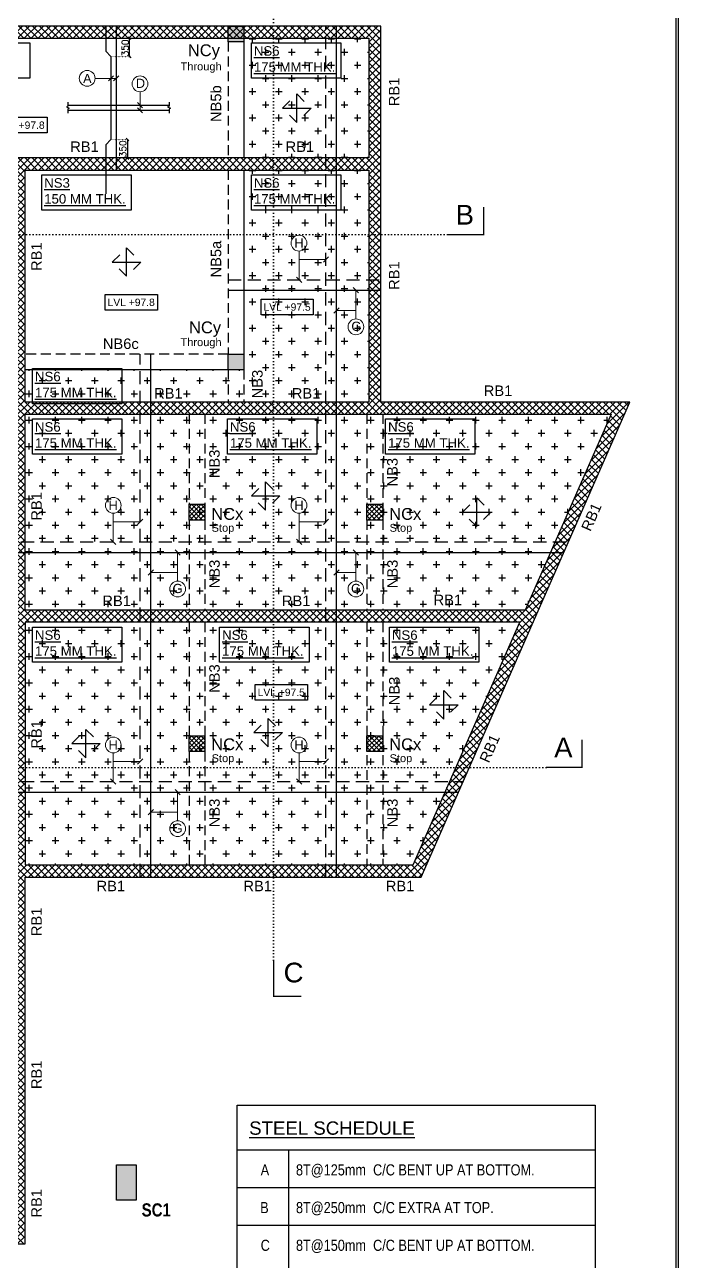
# Model space of a CAD drawing. Header units: millimetres. Extents: x 149548 to 2403857, y -1677380 to -1015873.
# Drawn here: x 2366250 to 2378687, y -1624254 to -1600729 of the extents above; entities that cross this region are included whole.
import ezdxf

# ---------------------------------------------------------------- set-up
doc = ezdxf.new("R2010")
doc.units = ezdxf.units.MM
doc.header["$MEASUREMENT"] = 0
doc.header["$PDMODE"] = 98
for name, pattern in [('1', [0]), ('DOT', [0.25, 0, -0.25]), ('HIDDEN', [0.375, 0.25, -0.125])]:
    doc.linetypes.add(name, pattern=pattern)
for name, color, linetype in [('BEAM NO', 7, '1'), ('BEAM-300X450', 6, 'Continuous'), ('BEAM-300X475', 245, 'Continuous'), ('Columns', 90, 'Continuous'), ('DIM', 191, 'Continuous'), ('Gabion Wall', 7, 'Continuous'), ('s-steel', 1, 'Continuous'), ('S-TITTEXT', 7, 'Continuous'), ('SLAB NO.', 4, 'Continuous'), ('STEEL', 1, 'Continuous'), ('STR.COLUMN', 1, 'Continuous'), ('SUNK-HATCH', 8, 'Continuous'), ('Text', 7, 'Continuous')]:
    doc.layers.add(name, color=color, linetype=linetype)
for name, color, linetype, lineweight in [('LEADER', 191, 'Continuous', 15), ('S-B5-230X600', 120, 'HIDDEN', 25), ('SEC. MARK', 4, 'Continuous', 25), ('SLAB STEEL MARK', 133, 'Continuous', 30)]:
    doc.layers.add(name, color=color, linetype=linetype, lineweight=lineweight)
doc.styles.add('arial', font='arial.ttf')
doc.styles.add('DEEPAK', font='arial.ttf')
doc.styles.add('G3-TEXT', font='ARIALNB.TTF', dxfattribs={"height": 3})
doc.styles.add('meer', font='ARIALN.TTF')
doc.styles.add('ROMANS', font='romans.shx')
doc.styles.add('RS', font='romans.shx', dxfattribs={"width": 0.9})
doc.styles.get("Standard").update_dxf_attribs({"font": 'arial.ttf'})
doc.styles.add('style1', font='arial.ttf')
doc.dimstyles.new('KRUNAL-MM', dxfattribs={"dimtxt": 50, "dimasz": 35, "dimexe": 25, "dimexo": 0, "dimgap": 15, "dimtad": 1, "dimdec": 0, "dimzin": 0, "dimdsep": 46, "dimtxsty": 'RS', "dimblk": 'OBLIQUE', "dimcen": 0, "dimdle": 25, "dimclrd": 256, "dimclre": 256, "dimclrt": 7, "dimadec": 0, "dimazin": 0, "dimtfac": 1, "dimtdec": 0, "dimtix": 1, "dimtmove": 0, "dimatfit": 2, "dimfxl": 1, "dimtolj": 1, "dimtzin": 0, "dimlwd": -1, "dimlwe": -1, "dimarcsym": 0})
doc.dimstyles.new('pag', dxfattribs={"dimtxt": 180, "dimasz": 150, "dimexe": 100, "dimexo": 0, "dimgap": 50, "dimtad": 1, "dimdec": 0, "dimzin": 0, "dimdsep": 46, "dimtxsty": 'ROMANS', "dimblk": 'OBLIQUE', "dimcen": 0, "dimdle": 100, "dimclrd": 256, "dimclre": 256, "dimclrt": 256, "dimadec": 0, "dimazin": 0, "dimtfac": 1, "dimtdec": 0, "dimtmove": 2, "dimatfit": 3, "dimfxl": 1, "dimtolj": 1, "dimtzin": 0, "dimlwd": -1, "dimlwe": -1, "dimarcsym": 0})
pattern_1 = [(0, (310022.7, 0), (250, 250), [125, -375]), (90, (310085.2, -62.5), (-250, 250), [125, -375])]
pattern_2 = [(45, (410607.615, -431225.21), (-44.1941738, 44.1941738), []), (135, (410607.615, -431225.21), (-44.1941738, -44.1941738), [])]
pattern_3 = [(45, (413993.865, -431225.21), (-44.1941738, 44.1941738), []), (135, (413993.865, -431225.21), (-44.1941738, -44.1941738), [])]
pattern_4 = [(45, (410607.615, -426821.77), (-44.1941738, 44.1941738), []), (135, (410607.615, -426821.77), (-44.1941738, -44.1941738), [])]
pattern_5 = [(45, (413993.865, -426821.77), (-44.1941738, 44.1941738), []), (135, (413993.865, -426821.77), (-44.1941738, -44.1941738), [])]

# ---------------------------------------------------------------- blocks, each defined once
blk = doc.blocks.new('G$C7557F6F9')
at = {"layer": 'Gabion Wall'}
h = blk.add_hatch(dxfattribs=at)
h.set_pattern_fill('ANSI37', color=8, scale=750)
h.set_pattern_definition([(45, (-776299.88, 586556.29), (-66.291261, 66.291261), []), (135, (-776299.88, 586556.29), (-66.291261, -66.291261), [])])
h.paths.add_polyline_path([(4143, 0), (4143, -23168), (11293, -23168), (11293, -16190), (18832, -16190), (22803, -7153), (18065, -7153), (18065, 0)])
h.paths.add_polyline_path([(18666, -15960), (11293, -15960), (11293, -11343), (20710, -11343), (18681, -15960)], flags=16)
h.paths.add_polyline_path([(20811, -11113), (11293, -11113), (11293, -7383), (22450, -7383)], flags=16)
h.paths.add_polyline_path([(11293, -2740), (17835, -2740), (17835, -7153), (11293, -7153)], flags=16)
h.paths.add_polyline_path([(4373, -230), (17835, -230), (17835, -2510), (4373, -2510)], flags=16)
h.paths.add_polyline_path([(11063, -2740), (11063, -22938), (4373, -22938), (4373, -2740)], flags=16)
at = {"layer": 'Columns'}
for points in [[(4143, 0), (4143, -23168), (11293, -23168), (11293, -16190), (18832, -16190), (22803, -7153), (18065, -7153), (18065, 0)], [(4373, -230), (17835, -230), (17835, -2510), (4373, -2510)], [(11063, -2740), (11063, -22938), (4373, -22938), (4373, -2740)], [(11293, -2740), (17835, -2740), (17835, -7153), (11293, -7153)], [(20811, -11113), (11293, -11113), (11293, -7383), (22450, -7383)], [(20710, -11343), (11293, -11343), (11293, -15960), (18681, -15960)]]:
    blk.add_lwpolyline(points, close=True, dxfattribs=at)
blk = doc.blocks.new('*U13')
at = {"layer": 'STEEL'}
for points in [[(707749, 28205), (707599, 28055), (708177, 28055), (708027, 27905)], [(707738, 27916), (707888, 27766), (707888, 28344), (708038, 28194)]]:
    blk.add_lwpolyline(points, dxfattribs=at)
blk = doc.blocks.new('_Oblique')
at = {"color": 0, "linetype": 'ByBlock', "lineweight": -2}
blk.add_line((-0.5, -0.5), (0.5, 0.5), dxfattribs=at)
blk = doc.blocks.new('*D347')
at = {"layer": 'Defpoints', "color": 0, "transparency": 16777216}
for p in [(2367891, -1602914), (2367991, -1603264), (2368204, -1603264)]:
    blk.add_point(p, dxfattribs=at)
at = {"layer": 'DIM', "color": 191, "linetype": 'DOT', "ltscale": 5, "transparency": 16777216}
for p, q in [((2367901, -1602914), (2368214, -1602914)), ((2368001, -1603264), (2368214, -1603264))]:
    blk.add_line(p, q, dxfattribs=at)
at = {"layer": 'DIM', "color": 191, "ltscale": 5, "transparency": 16777216}
blk.add_line((2368204, -1602904), (2368204, -1603274), dxfattribs=at)
at = {"layer": 'DIM', "color": 191, "linetype": 'ByBlock', "transparency": 16777216, "xscale": 50, "yscale": 50, "zscale": 50}
for p, rotation in [((2368204, -1602914), 90), ((2368204, -1603264), 270)]:
    blk.add_blockref('_Oblique', p, dxfattribs=dict(at, rotation=rotation))
at = {"layer": 'DIM', "color": 7, "transparency": 16777216, "insert": (2368117, -1603089), "char_height": 125, "attachment_point": 5, "rotation": 90, "style": 'ROMANS'}
blk.add_mtext('\\A1;350', dxfattribs=at)
blk = doc.blocks.new('*D348')
at = {"layer": 'Defpoints', "color": 0, "transparency": 16777216}
for p in [(2367991, -1600984), (2368247, -1600984), (2367891, -1601334)]:
    blk.add_point(p, dxfattribs=at)
at = {"layer": 'DIM', "color": 191, "linetype": 'DOT', "ltscale": 5, "transparency": 16777216}
for p, q in [((2368001, -1600984), (2368257, -1600984)), ((2367901, -1601334), (2368257, -1601334))]:
    blk.add_line(p, q, dxfattribs=at)
at = {"layer": 'DIM', "color": 191, "ltscale": 5, "transparency": 16777216}
blk.add_line((2368247, -1601344), (2368247, -1600974), dxfattribs=at)
at = {"layer": 'DIM', "color": 191, "linetype": 'ByBlock', "transparency": 16777216, "xscale": 50, "yscale": 50, "zscale": 50}
for p, rotation in [((2368247, -1600984), 90), ((2368247, -1601334), 270)]:
    blk.add_blockref('_Oblique', p, dxfattribs=dict(at, rotation=rotation))
at = {"layer": 'DIM', "color": 7, "transparency": 16777216, "insert": (2368160, -1601171), "char_height": 125, "attachment_point": 5, "rotation": 90, "style": 'ROMANS'}
blk.add_mtext('\\A1;350', dxfattribs=at)

msp = doc.modelspace()

# ---------------------------------------------------------------- hatches: boundary and pattern name
at = {"layer": 'STR.COLUMN'}
h = msp.add_hatch(color=3, dxfattribs=at)
h.dxf.hatch_style = 1
h.paths.add_polyline_path([(2370121, -1600753.7), (2370421, -1600753.7), (2370421, -1601053.7), (2370121, -1601053.7)])
h = msp.add_hatch(color=3, dxfattribs=at)
h.dxf.hatch_style = 1
h.paths.add_polyline_path([(2370121, -1606993.7), (2370421, -1606993.7), (2370421, -1607293.7), (2370121, -1607293.7)])
h = msp.add_hatch(dxfattribs=at)
h.set_pattern_fill('ANSI37', color=8, scale=500)
h.set_pattern_definition(pattern_4)
h.paths.add_polyline_path([(2369376.7, -1609852.1), (2369676.7, -1609852.1), (2369676.7, -1610152.1), (2369376.7, -1610152.1)])
h = msp.add_hatch(dxfattribs=at)
h.set_pattern_fill('ANSI37', color=8, scale=500)
h.set_pattern_definition(pattern_4)
h.paths.add_polyline_path([(2369376.7, -1609852.1), (2369676.7, -1609852.1), (2369676.7, -1610152.1), (2369376.7, -1610152.1)])
h = msp.add_hatch(dxfattribs=at)
h.set_pattern_fill('ANSI37', color=8, scale=500)
h.set_pattern_definition(pattern_5)
h.paths.add_polyline_path([(2372763, -1609852.1), (2373063, -1609852.1), (2373063, -1610152.1), (2372763, -1610152.1)])
h = msp.add_hatch(dxfattribs=at)
h.set_pattern_fill('ANSI37', color=8, scale=500)
h.set_pattern_definition(pattern_5)
h.paths.add_polyline_path([(2372763, -1609852.1), (2373063, -1609852.1), (2373063, -1610152.1), (2372763, -1610152.1)])
h = msp.add_hatch(dxfattribs=at)
h.set_pattern_fill('ANSI37', color=8, scale=500)
h.set_pattern_definition(pattern_2)
h.paths.add_polyline_path([(2369376.7, -1614255.5), (2369676.7, -1614255.5), (2369676.7, -1614555.5), (2369376.7, -1614555.5)])
h = msp.add_hatch(dxfattribs=at)
h.set_pattern_fill('ANSI37', color=8, scale=500)
h.set_pattern_definition(pattern_2)
h.paths.add_polyline_path([(2369376.7, -1614255.5), (2369676.7, -1614255.5), (2369676.7, -1614555.5), (2369376.7, -1614555.5)])
h = msp.add_hatch(dxfattribs=at)
h.set_pattern_fill('ANSI37', color=8, scale=500)
h.set_pattern_definition(pattern_3)
h.paths.add_polyline_path([(2372763, -1614255.5), (2373063, -1614255.5), (2373063, -1614555.5), (2372763, -1614555.5)])
h = msp.add_hatch(dxfattribs=at)
h.set_pattern_fill('ANSI37', color=8, scale=500)
h.set_pattern_definition(pattern_3)
h.paths.add_polyline_path([(2372763, -1614255.5), (2373063, -1614255.5), (2373063, -1614555.5), (2372763, -1614555.5)])
at = {"layer": 'STR.COLUMN', "transparency": 33554687}
h = msp.add_hatch(color=3, dxfattribs=at)
h.dxf.hatch_style = 1
h.paths.add_polyline_path([(2367995.5, -1622416.3), (2368370.5, -1622416.3), (2368370.5, -1623091.3), (2367995.5, -1623091.3)])
at = {"layer": 'SUNK-HATCH', "linetype": 'Continuous', "transparency": 33554559}
h = msp.add_hatch(dxfattribs=at)
h.set_pattern_fill('CROSS', color=8, scale=1000)
h.set_pattern_definition(pattern_1)
h.paths.add_polyline_path([(2372798, -1603264.2), (2370421, -1603264.2), (2370421, -1600983.9), (2372798, -1600983.9)])
h = msp.add_hatch(dxfattribs=at)
h.set_pattern_fill('CROSS', color=8, scale=1000)
h.set_pattern_definition(pattern_1)
h.paths.add_polyline_path([(2366255.5, -1607293.7), (2370421, -1607293.9), (2370421, -1603494.2), (2372798, -1603494.2), (2372798, -1607907), (2366255.5, -1607907)])
h = msp.add_hatch(dxfattribs=at)
h.set_pattern_fill('CROSS', color=8, scale=1000)
h.set_pattern_definition(pattern_1)
h.paths.add_polyline_path([(2377413.2, -1608137), (2375774.2, -1611867.1), (2366255.5, -1611867.1), (2366255.5, -1608137)])
h = msp.add_hatch(dxfattribs=at)
h.set_pattern_fill('CROSS', color=8, scale=1000)
h.set_pattern_definition(pattern_1)
h.paths.add_polyline_path([(2375673.1, -1612097.1), (2373644.5, -1616713.9), (2366255.5, -1616713.9), (2366255.5, -1612097.1)])

# ---------------------------------------------------------------- linework, layer by layer
for p, q in [((2370292.2, -1621286.9), (2377103.4, -1621286.9)), ((2370292.2, -1628590.8), (2370292.2, -1621286.9)), ((2377103.4, -1621286.9), (2377103.4, -1628590.8)), ((2370292.2, -1622133.1), (2377103.4, -1622133.1)), ((2371270.7, -1622133.1), (2371270.7, -1628590.8)), ((2370292.2, -1622850.6), (2377103.4, -1622850.6)), ((2370292.2, -1623568.2), (2377103.4, -1623568.2))]:
    msp.add_line(p, q)
at = {"lineweight": -3}
for points in [[(2378687.3, -1641991.4), (2347187.3, -1641991.4), (2347187.3, -1597441.4), (2378687.3, -1597441.4)], [(2347230.8, -1641947.9), (2347230.8, -1597484.9), (2378643.8, -1597484.9), (2378643.8, -1641947.9)]]:
    msp.add_lwpolyline(points, close=True, dxfattribs=at)
at = {"color": 2}
for points in [[(2365684.6, -1602490.3), (2366679, -1602490.3), (2366679, -1602786.3), (2365684.6, -1602786.3)], [(2367780.6, -1605860.3), (2368775.1, -1605860.3), (2368775.1, -1606156.4), (2367780.6, -1606156.4)], [(2370746.7, -1605950.7), (2371741.1, -1605950.7), (2371741.1, -1606246.7), (2370746.7, -1606246.7)], [(2370635.9, -1613281), (2371630.3, -1613281), (2371630.3, -1613577), (2370635.9, -1613577)]]:
    msp.add_lwpolyline(points, close=True, dxfattribs=at)
at = {"layer": 'BEAM-300X450', "linetype": 'HIDDEN', "ltscale": 750}
for p, q in [((2370121, -1607293.7), (2370121, -1607907)), ((2370421, -1607293.7), (2370421, -1607907)), ((2369376.7, -1608137), (2369376.7, -1609852.1)), ((2369676.7, -1608137), (2369676.7, -1609852.1)), ((2372763, -1608137), (2372763, -1609852.1)), ((2373063, -1608137), (2373063, -1609852.1)), ((2369376.7, -1610152.1), (2369376.7, -1611867.1)), ((2369676.7, -1610152.1), (2369676.7, -1611867.1)), ((2372763, -1610152.1), (2372763, -1611867.1)), ((2373063, -1610152.1), (2373063, -1611867.1)), ((2369376.7, -1612097.1), (2369376.7, -1614255.5)), ((2369676.7, -1612097.1), (2369676.7, -1614255.5)), ((2372763, -1612097.1), (2372763, -1616713.9)), ((2373063, -1612097.1), (2373063, -1616713.9)), ((2369376.7, -1614555.5), (2369376.7, -1616713.9)), ((2369676.7, -1614555.5), (2369676.7, -1616713.9))]:
    msp.add_line(p, q, dxfattribs=at)
at = {"layer": 'BEAM-300X475', "linetype": 'HIDDEN', "ltscale": 750}
for p, q in [((2370120.7, -1601053.7), (2370120.7, -1603264.2)), ((2370120.7, -1603494.2), (2370120.7, -1606993.7)), ((2370121, -1606993.7), (2366255.5, -1606993.7))]:
    msp.add_line(p, q, dxfattribs=at)
at = {"layer": 'BEAM-300X475', "linetype": 'Continuous', "ltscale": 750}
for p, q in [((2370421, -1601053.7), (2370421, -1603264.2)), ((2370421, -1603494.2), (2370421, -1606993.7)), ((2370121, -1607293.7), (2366255.5, -1607293.7))]:
    msp.add_line(p, q, dxfattribs=at)
at = {"layer": 'LEADER'}
for centre in [(2367439.3, -1601748.9), (2368443.9, -1601854), (2371470.4, -1604884.2), (2372553, -1606476.3), (2367935.2, -1609872.4), (2371470.4, -1609872.4), (2369160.5, -1611464.4), (2372553, -1611464.4), (2367935.2, -1614432.6), (2371470.4, -1614432.6), (2369160.5, -1616024.7)]:
    msp.add_circle(centre, 150, dxfattribs=at)
at = {"layer": 's-steel', "color": 3, "linetype": 'HIDDEN', "ltscale": 1000}
for p, q in [((2371983, -1616943.9), (2371983, -1600753.9)), ((2370120.7, -1605580.2), (2373028, -1605580.2)), ((2368447.9, -1616943.9), (2368447.9, -1606993.7)), ((2363552.7, -1610568.4), (2376552.2, -1610568.4)), ((2363552.7, -1615128.6), (2374592.3, -1615128.6))]:
    msp.add_line(p, q, dxfattribs=at)
at = {"layer": 's-steel'}
for p, q in [((2372183, -1616943.9), (2372183, -1600753.9)), ((2370120.7, -1605780.2), (2373028, -1605780.2)), ((2368647.9, -1616943.9), (2368647.9, -1606993.7)), ((2363552.7, -1610768.4), (2376508.2, -1610768.4)), ((2363552.7, -1615328.6), (2374504.4, -1615328.6))]:
    msp.add_line(p, q, dxfattribs=at)
for points in [[(2367791.4, -1600753.8), (2367791.4, -1601233.9), (2367891.4, -1601333.9), (2367891.4, -1602914.3), (2367791.1, -1603014.3), (2367791.2, -1603944.2)], [(2367991.4, -1600753.8), (2367991.4, -1603494.2)], [(2367071.4, -1602201.4), (2367071.4, -1602279.5), (2367045.2, -1602292.8), (2367097.5, -1602318.7), (2367071.4, -1602332), (2367071.4, -1602410.5)], [(2368996.1, -1602201.4), (2368996.1, -1602279.5), (2368970, -1602292.8), (2369022.3, -1602318.7), (2368996.1, -1602332), (2368996.1, -1602410.5)], [(2367071.4, -1602356.7), (2368996.1, -1602356.7)]]:
    msp.add_lwpolyline(points, dxfattribs=at)
at = {"layer": 's-steel', "elevation": 0}
msp.add_lwpolyline([(2367071.4, -1602256.7), (2368996.1, -1602256.7)], dxfattribs=at)
at = {"layer": 'SEC. MARK', "linetype": 'DOT', "ltscale": 250}
for p, q in [((2370985.4, -1618526.3), (2370985.4, -1598958.4)), ((2374296.7, -1604722.6), (2358009.5, -1604722.6)), ((2376172.1, -1614858.7), (2358258.9, -1614858.7))]:
    msp.add_line(p, q, dxfattribs=at)
at = {"layer": 'SEC. MARK', "const_width": 24.3, "elevation": 0}
for points in [[(2374981.8, -1604195), (2374981.8, -1604722.6), (2374296.7, -1604722.6)], [(2376857.2, -1614331), (2376857.2, -1614858.7), (2376172.1, -1614858.7)], [(2371513.1, -1619211.4), (2370985.4, -1619211.4), (2370985.4, -1618526.3)]]:
    msp.add_lwpolyline(points, dxfattribs=at)
at = {"layer": 'SLAB NO.', "color": 42}
for points in [[(2364646.9, -1601073.9), (2366348.4, -1601073.9), (2366348.4, -1601745.7), (2364646.9, -1601745.7)], [(2370563.4, -1601073.9), (2372265, -1601073.9), (2372265, -1601745.7), (2370563.4, -1601745.7)], [(2366573.7, -1603584.2), (2368275.2, -1603584.2), (2368275.2, -1604256), (2366573.7, -1604256)], [(2370563.4, -1603584.2), (2372265, -1603584.2), (2372265, -1604256), (2370563.4, -1604256)], [(2366398, -1607268.2), (2368099.5, -1607268.2), (2368099.5, -1607940), (2366398, -1607940)], [(2366398, -1608227), (2368099.5, -1608227), (2368099.5, -1608898.8), (2366398, -1608898.8)], [(2370108.1, -1608227), (2371809.6, -1608227), (2371809.6, -1608898.8), (2370108.1, -1608898.8)], [(2373117.1, -1608227), (2374818.7, -1608227), (2374818.7, -1608898.8), (2373117.1, -1608898.8)], [(2366398, -1612187.1), (2368099.5, -1612187.1), (2368099.5, -1612858.9), (2366398, -1612858.9)], [(2369959, -1612187.1), (2371660.6, -1612187.1), (2371660.6, -1612858.9), (2369959, -1612858.9)], [(2373190.4, -1612187.1), (2374891.9, -1612187.1), (2374891.9, -1612858.9), (2373190.4, -1612858.9)]]:
    msp.add_lwpolyline(points, close=True, dxfattribs=at)
at = {"layer": 'STR.COLUMN', "color": 5}
for points in [[(2370121, -1600753.7), (2370421, -1600753.7), (2370421, -1601053.7), (2370121, -1601053.7)], [(2370121, -1606993.7), (2370421, -1606993.7), (2370421, -1607293.7), (2370121, -1607293.7)], [(2369376.7, -1609852.1), (2369676.7, -1609852.1), (2369676.7, -1610152.1), (2369376.7, -1610152.1)], [(2369376.7, -1609852.1), (2369676.7, -1609852.1), (2369676.7, -1610152.1), (2369376.7, -1610152.1)], [(2372763, -1609852.1), (2373063, -1609852.1), (2373063, -1610152.1), (2372763, -1610152.1)], [(2372763, -1609852.1), (2373063, -1609852.1), (2373063, -1610152.1), (2372763, -1610152.1)], [(2369376.7, -1614255.5), (2369676.7, -1614255.5), (2369676.7, -1614555.5), (2369376.7, -1614555.5)], [(2369376.7, -1614255.5), (2369676.7, -1614255.5), (2369676.7, -1614555.5), (2369376.7, -1614555.5)], [(2372763, -1614255.5), (2373063, -1614255.5), (2373063, -1614555.5), (2372763, -1614555.5)], [(2372763, -1614255.5), (2373063, -1614255.5), (2373063, -1614555.5), (2372763, -1614555.5)]]:
    msp.add_lwpolyline(points, close=True, dxfattribs=at)
msp.add_lwpolyline([(2367995.5, -1622416.3), (2368370.5, -1622416.3), (2368370.5, -1623091.3), (2367995.5, -1623091.3), (2367995.5, -1622416.3)], dxfattribs=at)

# ---------------------------------------------------------------- block references
at = {"layer": 'Columns', "color": 2}
msp.add_blockref('G$C7557F6F9', (2354963, -1600753.8), dxfattribs=at)
at = {"layer": 'S-B5-230X600', "xscale": 0.9375000000000001, "yscale": 0.9375000000000001, "zscale": 0.9375000000000001, "rotation": 359.9999999999999}
for p in [(1707783.5, -1628618.9), (1704543, -1631545.8), (1707188.8, -1635995.1), (1711206.5, -1636303.9), (1710580.5, -1639970.2), (1707237.1, -1640497.7), (1703771.1, -1640707.4)]:
    msp.add_blockref('*U13', p, dxfattribs=at)

# ---------------------------------------------------------------- texts
at = {"color": 1}
for s, p in [('LVL +97.8', (2365732.1, -1602709.5, 12551112.7)), ('LVL +97.8', (2367828.1, -1606079.6, 12551112.7)), ('LVL +97.5', (2370794.2, -1606169.9, 12551112.7)), ('LVL +97.5', (2370683.3, -1613500.3, 12551112.7))]:
    msp.add_text(s, height=140, dxfattribs=at).set_placement(p)
at = {"color": 1, "style": 'G3-TEXT'}
msp.add_text('SC1', height=250, dxfattribs=at).set_placement((2368474.6, -1623401.7))
at = {"layer": 'BEAM NO', "ltscale": 500, "style": 'arial'}
for s, rotation, p in [('RB1', 89.99997, (2373379.6, -1602279.1, 0)), ('NB5b', 89.99997, (2369990.3, -1602579.7, 0)), ('RB1', 359.99997, (2367115.9, -1603149.1, 0)), ('RB1', 359.99997, (2371213.9, -1603149.1, 0)), ('RB1', 89.99997, (2366574.1, -1605413.5, 0)), ('NB5a', 89.99997, (2369990.3, -1605537.2, 0)), ('RB1', 89.99997, (2373379.6, -1605774, 0)), ('NB6c', 359.99997, (2367736.6, -1606898, 0)), ('NB3', 89.99997, (2370777.7, -1607837.1, 0)), ('RB1', 359.99997, (2368711.7, -1607841.4, 0)), ('RB1', 359.99997, (2371332, -1607841.4, 0)), ('RB1', 359.99997, (2374985.6, -1607791.8, 0)), ('NB3', 89.99997, (2369960.3, -1609356.4, 0)), ('NB3', 89.99997, (2373346.9, -1609514.3, 0)), ('RB1', 89.99997, (2366574.1, -1610163.6, 0)), ('RB1', 66.27886, (2377015.2, -1610382.4)), ('NB3', 89.99997, (2369961.7, -1611450.8, 0)), ('NB3', 89.99997, (2373348.3, -1611450.8, 0)), ('RB1', 359.99997, (2367727.3, -1611789.8, 0)), ('RB1', 359.99997, (2371143.9, -1611789.8, 0)), ('RB1', 359.99997, (2374030.5, -1611771.6, 0)), ('NB3', 89.99997, (2369961.7, -1613440.7, 0)), ('NB3', 89.99997, (2373383.3, -1613675.9, 0)), ('RB1', 89.99997, (2366574.1, -1614501.8, 0)), ('RB1', 66.27886, (2375080.1, -1614786.3)), ('NB3', 89.99997, (2369961.7, -1615997, 0)), ('NB3', 89.99997, (2373348.3, -1615997, 0)), ('RB1', 359.99997, (2367617.5, -1617215.1, 0)), ('RB1', 359.99997, (2370411.6, -1617215.1, 0)), ('RB1', 359.99997, (2373121, -1617215.1, 0)), ('RB1', 89.99997, (2366574.1, -1618067.6, 0)), ('RB1', 89.99997, (2366574.1, -1620977.3, 0)), ('RB1', 89.99997, (2366574.1, -1623423.3, 0))]:
    msp.add_text(s, height=200, rotation=rotation, dxfattribs=at).set_placement(p)
at = {"layer": 'S-TITTEXT', "color": 1}
msp.add_text('%%USTEEL SCHEDULE', height=253.619, dxfattribs=at).set_placement((2370521.3, -1621847.1))
at = {"layer": 'SEC. MARK', "style": 'arial'}
for s, p in [('B', (2374450.4, -1604531.4)), ('A', (2376325.8, -1614667.4)), ('C', (2371176.7, -1618948.3))]:
    msp.add_text(s, height=375, dxfattribs=at).set_placement(p)
at = {"layer": 'SLAB NO.', "color": 42, "style": 'DEEPAK'}
for s, p in [('%%UNS6', (2370610.4, -1601317.6)), ('%%U175 MM THK.', (2370610.4, -1601621.8)), ('%%UNS3', (2366620.7, -1603827.9)), ('%%UNS6', (2370610.4, -1603827.9)), ('%%U150 MM THK.', (2366620.7, -1604132.1)), ('%%U175 MM THK.', (2370610.4, -1604132.1)), ('%%UNS6', (2366445, -1607511.9)), ('%%U175 MM THK.', (2366445, -1607816.1)), ('%%UNS6', (2366445, -1608470.7)), ('%%UNS6', (2370155.1, -1608470.7)), ('%%UNS6', (2373164.2, -1608470.7)), ('%%U175 MM THK.', (2366445, -1608774.9)), ('%%U175 MM THK.', (2370155.1, -1608774.9)), ('%%U175 MM THK.', (2373164.2, -1608774.9)), ('%%UNS6', (2366445, -1612430.8)), ('%%UNS6', (2370006, -1612430.8)), ('%%UNS6', (2373237.4, -1612430.8)), ('%%U175 MM THK.', (2366445, -1612735)), ('%%U175 MM THK.', (2370006, -1612735)), ('%%U175 MM THK.', (2373237.4, -1612735))]:
    msp.add_text(s, height=180, dxfattribs=at).set_placement(p)
at = {"layer": 'SLAB STEEL MARK', "style": 'style1'}
for s, p in [('A', (2367360.3, -1601839.5)), ('D', (2368364.6, -1601930.6)), ('H', (2371380.5, -1604970.1)), ('G', (2372465.8, -1606553.6)), ('H', (2367845.4, -1609958.2)), ('H', (2371380.5, -1609958.2)), ('G', (2369067.4, -1611541.7)), ('G', (2372459.9, -1611541.7)), ('H', (2367845.4, -1614518.5)), ('H', (2371380.5, -1614518.5)), ('G', (2369066, -1616102))]:
    msp.add_text(s, height=175, dxfattribs=at).set_placement(p)
at = {"layer": 'Text', "color": 7, "style": 'arial'}
for s, p in [('Through', (2369216.6, -1601596.8, 0)), ('Through', (2369215.4, -1606843, 0)), ('Stop', (2369807.2, -1610375.1, 0)), ('Stop', (2373193.5, -1610375.1, 0)), ('Stop', (2369807.2, -1614757.8, 0)), ('Stop', (2373193.5, -1614757.8, 0))]:
    msp.add_text(s, height=150, dxfattribs=at).set_placement(p)
at = {"layer": 'Text', "style": 'meer'}
for s, height, p in [('A', 210.9, (2370740.4, -1622620.4)), ('8T@125mm  C/C BENT UP AT BOTTOM.', 210.938, (2371411.9, -1622620.4)), ('B', 210.9, (2370731.1, -1623338)), ('8T@250mm  C/C EXTRA AT TOP.', 210.938, (2371411.9, -1623338)), ('C', 210.9, (2370740.4, -1624055.5)), ('8T@150mm  C/C BENT UP AT BOTTOM.', 210.938, (2371411.9, -1624055.5))]:
    msp.add_text(s, height=height, dxfattribs=at).set_placement(p)
at = {"layer": 'Text', "color": 1, "char_height": 225, "attachment_point": 5, "style": 'arial'}
for s, insert in [('NCy', (2369659.3, -1601248.5, 0)), ('NCy', (2369682.1, -1606520.8, 0)), ('NCx', (2370104.6, -1610037.4, 0)), ('NCx', (2373490.9, -1610037.4, 0)), ('NCx', (2370104.6, -1614420.1, 0)), ('NCx', (2373490.9, -1614420.1, 0))]:
    msp.add_mtext(s, dxfattribs=dict(at, insert=insert))

# ---------------------------------------------------------------- dimensions: what is measured, and where the dimension line sits
at = {"layer": 'DIM', "linetype": 'DOT', "ltscale": 5}
for base, p1, p2, angle, picture, middle in [((2368247.3, -1600983.9), (2367891.4, -1601333.9), (2367991.4, -1600983.9), 90, '*D348', (2368247.3, -1601171.4)), ((2368204.3, -1603264.2), (2367891.4, -1602914.3), (2367991.1, -1603264.2), 270, '*D347', (2368204.3, -1603089.2))]:
    dim = msp.add_linear_dim(base=base, p1=p1, p2=p2, angle=angle, dimstyle='pag', override={"dimtxt": 125, "dimasz": 50, "dimexe": 10, "dimexo": 10, "dimgap": 25, "dimtxsty": 'ROMANS', "dimdle": 10, "dimclrd": 191, "dimclre": 191, "dimclrt": 7, "dimtix": 1, "dimtmove": 1}, dxfattribs=at)
    dim.commit()
    dim.dimension.update_dxf_attribs({"geometry": picture, "text_midpoint": middle, "dimtype": 160})

# ---------------------------------------------------------------- leaders
at = {"layer": 'LEADER'}
for points in [[(2367891.4, -1601748.9), (2367589.3, -1601748.9)], [(2367991.4, -1601748.9), (2367589.3, -1601748.9)], [(2368443.9, -1602356.7), (2368443.9, -1602004)], [(2368443.9, -1602256.7), (2368443.9, -1602004)], [(2371470.4, -1605580.2), (2371470.4, -1605034.2)], [(2371982.9, -1605197.1), (2371470.4, -1605197.1)], [(2372553, -1605780.2), (2372553, -1606326.3)], [(2372183.1, -1606163.4), (2372553, -1606163.4)], [(2367935.2, -1610568.4), (2367935.2, -1610022.4)], [(2371470.4, -1610568.4), (2371470.4, -1610022.4)], [(2368447.7, -1610185.3), (2367935.2, -1610185.3)], [(2371982.9, -1610185.3), (2371470.4, -1610185.3)], [(2369160.5, -1610768.4), (2369160.5, -1611314.4)], [(2372553, -1610768.4), (2372553, -1611314.4)], [(2368648, -1611151.5), (2369160.5, -1611151.5)], [(2372183.1, -1611151.5), (2372553, -1611151.5)], [(2367935.2, -1615128.6), (2367935.2, -1614582.6)], [(2368447.7, -1614745.5), (2367935.2, -1614745.5)], [(2371470.4, -1615128.6), (2371470.4, -1614582.6)], [(2371982.9, -1614745.5), (2371470.4, -1614745.5)], [(2369160.5, -1615328.6), (2369160.5, -1615874.7)], [(2368648, -1615711.8), (2369160.5, -1615711.8)]]:
    msp.add_leader(points, dimstyle='KRUNAL-MM', override={"dimasz": 100, "dimtad": 0, "dimldrblk": 'Oblique', "dimfxl": 0.059055, "dimarcsym": 1}, dxfattribs=at)

doc.saveas('drawing.dxf')
